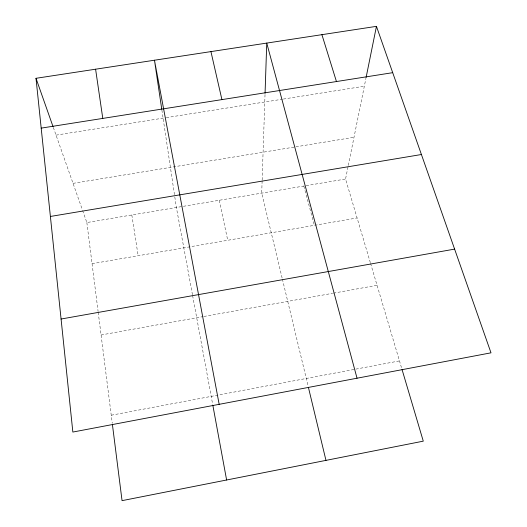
<?xml version="1.0" encoding="UTF-8"?>
<svg xmlns="http://www.w3.org/2000/svg" width="527" height="527" viewBox="0 0 527 527"><rect width="100%" height="100%" fill="white"/><g stroke="black" fill="none" stroke-linecap="round" stroke-linejoin="round"><path stroke-width="0.4" stroke-dasharray="2.63 1.98" d="M262.123 180.866L261.715 193.132L282.189 278.296M262.15 180.05L265.041 94.004M370.349 262.65L345.547 179.028L348.143 166.216M348.307 165.419L365.936 78.292M111.237 415.223L399.479 360.896M101.079 334.981L203.126 316.608M203.929 316.463L332.609 293.302M333.42 293.157L377.062 285.298M92.054 263.691L357.095 217.961M82.614 210.53L86.85 222.546L345.547 179.028M73.036 183.356L295.14 146.941M295.937 146.809L353.999 137.29M56.033 135.143L165.524 117.758M166.334 117.633L282.525 99.188M283.335 99.063L364.335 86.204M53.319 127.429L82.35 209.779M370.58 263.428L401.805 368.742M303.815 186.051L314.362 225.339M282.38 279.093L308.196 386.469M219.232 200.28L227.73 240.279M192.467 294.764L176.38 207.486L174.589 195.477M192.612 295.561L212.677 404.393M131.822 214.983L138.153 255.733M161.881 110.051L174.47 194.674M86.85 222.546L98.114 311.523M98.213 312.327L112.258 423.247"/><path stroke-width="0.79" d="M265.068 93.207L266.748 43.089L357.036 378.208M366.094 77.502L376.449 26.35L36.001 78.299L72.851 432.054L490.999 352.827L376.449 26.35M61.073 319.026L454.61 249.113M50.388 216.459L421.416 154.516M41.192 128.127L392.701 72.673M36.001 78.299L53.043 126.658M321.911 34.67L336.45 81.547M402.042 369.526L423.28 441.158L122.053 500.65L112.455 424.854M308.387 387.273L325.969 460.381M210.938 51.606L221.92 99.616M219.166 404.328L154.47 60.223L161.763 109.241M212.822 405.191L226.617 479.998M95.598 69.202L102.785 118.41"/></g></svg>
